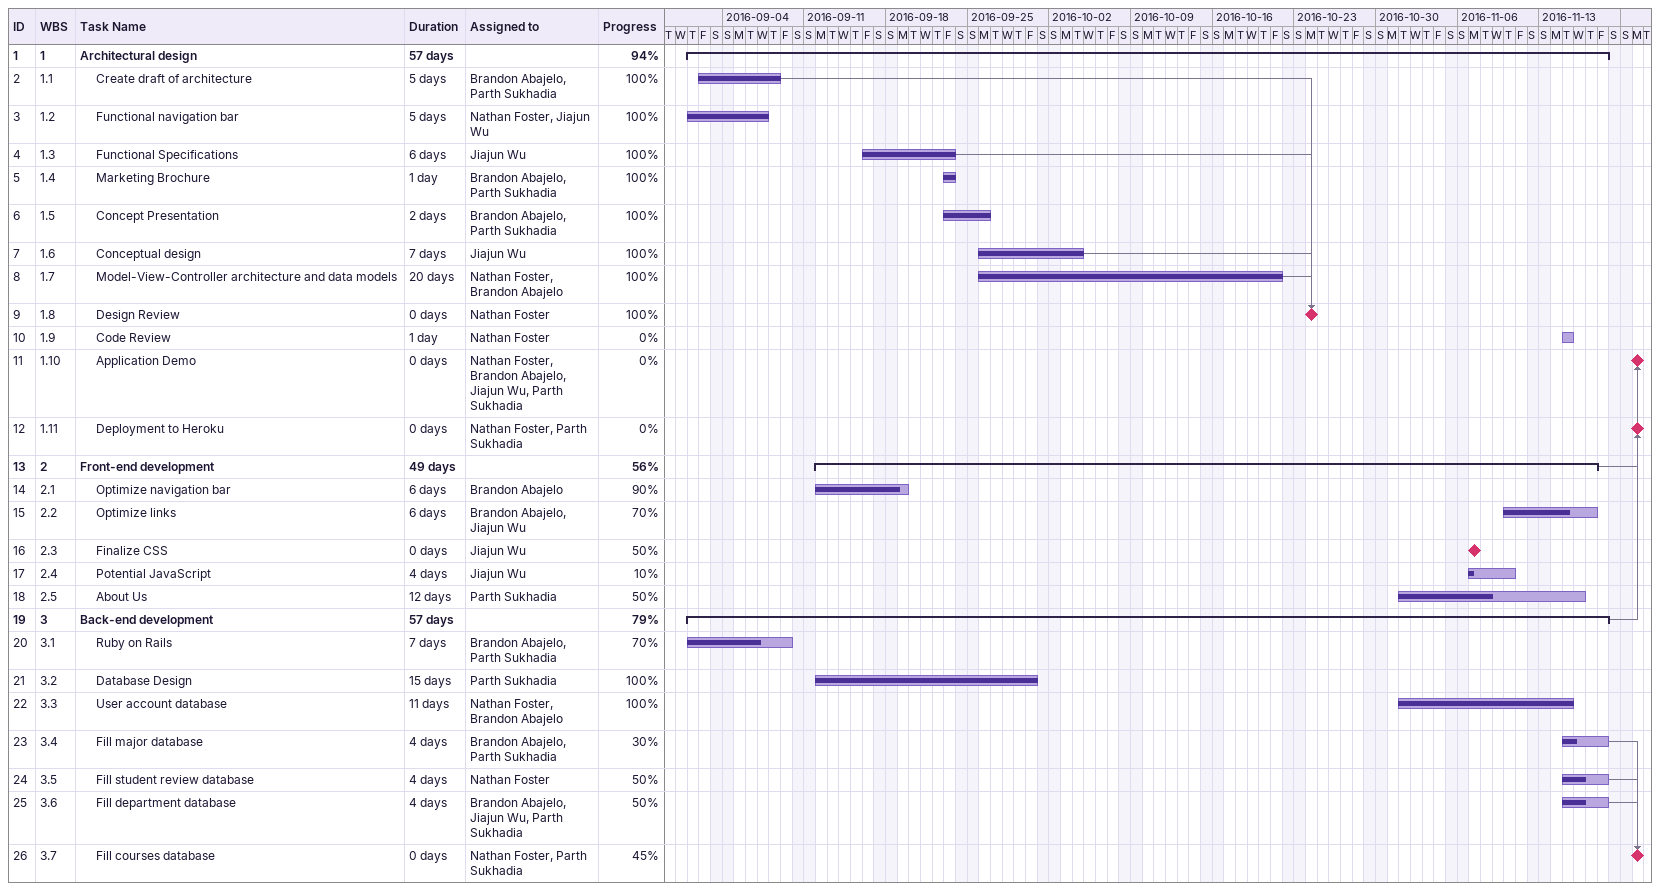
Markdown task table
| ID | WBS | Task | Duration | Start | Finish | Predecessors | Resources | % complete |
|---|---|---|---|---|---|---|---|---|
| 1 | 1 | **Architectural design** | 57d | 2016-09-01 | 2016-11-18 |  |  | 94 |
| 2 | 1.1 | Create draft of architecture | 5d | 2016-09-02 | 2016-09-08 |  | Brandon Abajelo, Parth Sukhadia | 100 |
| 3 | 1.2 | Functional navigation bar | 5d | 2016-09-01 | 2016-09-07 |  | Nathan Foster, Jiajun Wu | 100 |
| 4 | 1.3 | Functional Specifications | 6d | 2016-09-16 | 2016-09-23 |  | Jiajun Wu | 100 |
| 5 | 1.4 | Marketing Brochure | 1d | 2016-09-23 | 2016-09-23 |  | Brandon Abajelo, Parth Sukhadia | 100 |
| 6 | 1.5 | Concept Presentation | 2d | 2016-09-23 | 2016-09-26 |  | Brandon Abajelo, Parth Sukhadia | 100 |
| 7 | 1.6 | Conceptual design | 7d | 2016-09-26 | 2016-10-04 |  | Jiajun Wu | 100 |
| 8 | 1.7 | Model-View-Controller architecture and data models | 20d | 2016-09-26 | 2016-10-21 |  | Nathan Foster, Brandon Abajelo | 100 |
| 9 | 1.8 | Design Review | 0d | 2016-10-24 | 2016-10-24 | 2, 4, 7, 8 | Nathan Foster | 100 |
| 10 | 1.9 | Code Review | 1d | 2016-11-15 | 2016-11-15 |  | Nathan Foster | 0 |
| 11 | 1.10 | Application Demo | 0d | 2016-11-21 | 2016-11-21 | 13, 19 | Nathan Foster, Brandon Abajelo, Jiajun Wu, Parth Sukhadia | 0 |
| 12 | 1.11 | Deployment to Heroku | 0d | 2016-11-21 | 2016-11-21 | 13, 19 | Nathan Foster, Parth Sukhadia | 0 |
| 13 | 2 | **Front-end development** | 49d | 2016-09-12 | 2016-11-17 |  |  | 56 |
| 14 | 2.1 | Optimize navigation bar | 6d | 2016-09-12 | 2016-09-19 |  | Brandon Abajelo | 90 |
| 15 | 2.2 | Optimize links | 6d | 2016-11-10 | 2016-11-17 |  | Brandon Abajelo, Jiajun Wu | 70 |
| 16 | 2.3 | Finalize CSS | 0d | 2016-11-07 | 2016-11-07 |  | Jiajun Wu | 50 |
| 17 | 2.4 | Potential JavaScript | 4d | 2016-11-07 | 2016-11-10 |  | Jiajun Wu | 10 |
| 18 | 2.5 | About Us | 12d | 2016-11-01 | 2016-11-16 |  | Parth Sukhadia | 50 |
| 19 | 3 | **Back-end development** | 57d | 2016-09-01 | 2016-11-18 |  |  | 79 |
| 20 | 3.1 | Ruby on Rails | 7d | 2016-09-01 | 2016-09-09 |  | Brandon Abajelo, Parth Sukhadia | 70 |
| 21 | 3.2 | Database Design | 15d | 2016-09-12 | 2016-09-30 |  | Parth Sukhadia | 100 |
| 22 | 3.3 | User account database | 11d | 2016-11-01 | 2016-11-15 |  | Nathan Foster, Brandon Abajelo | 100 |
| 23 | 3.4 | Fill major database | 4d | 2016-11-15 | 2016-11-18 |  | Brandon Abajelo, Parth Sukhadia | 30 |
| 24 | 3.5 | Fill student review database | 4d | 2016-11-15 | 2016-11-18 |  | Nathan Foster | 50 |
| 25 | 3.6 | Fill department database | 4d | 2016-11-15 | 2016-11-18 |  | Brandon Abajelo, Jiajun Wu, Parth Sukhadia | 50 |
| 26 | 3.7 | Fill courses database | 0d | 2016-11-21 | 2016-11-21 | 23, 24, 25 | Nathan Foster, Parth Sukhadia | 45 |
